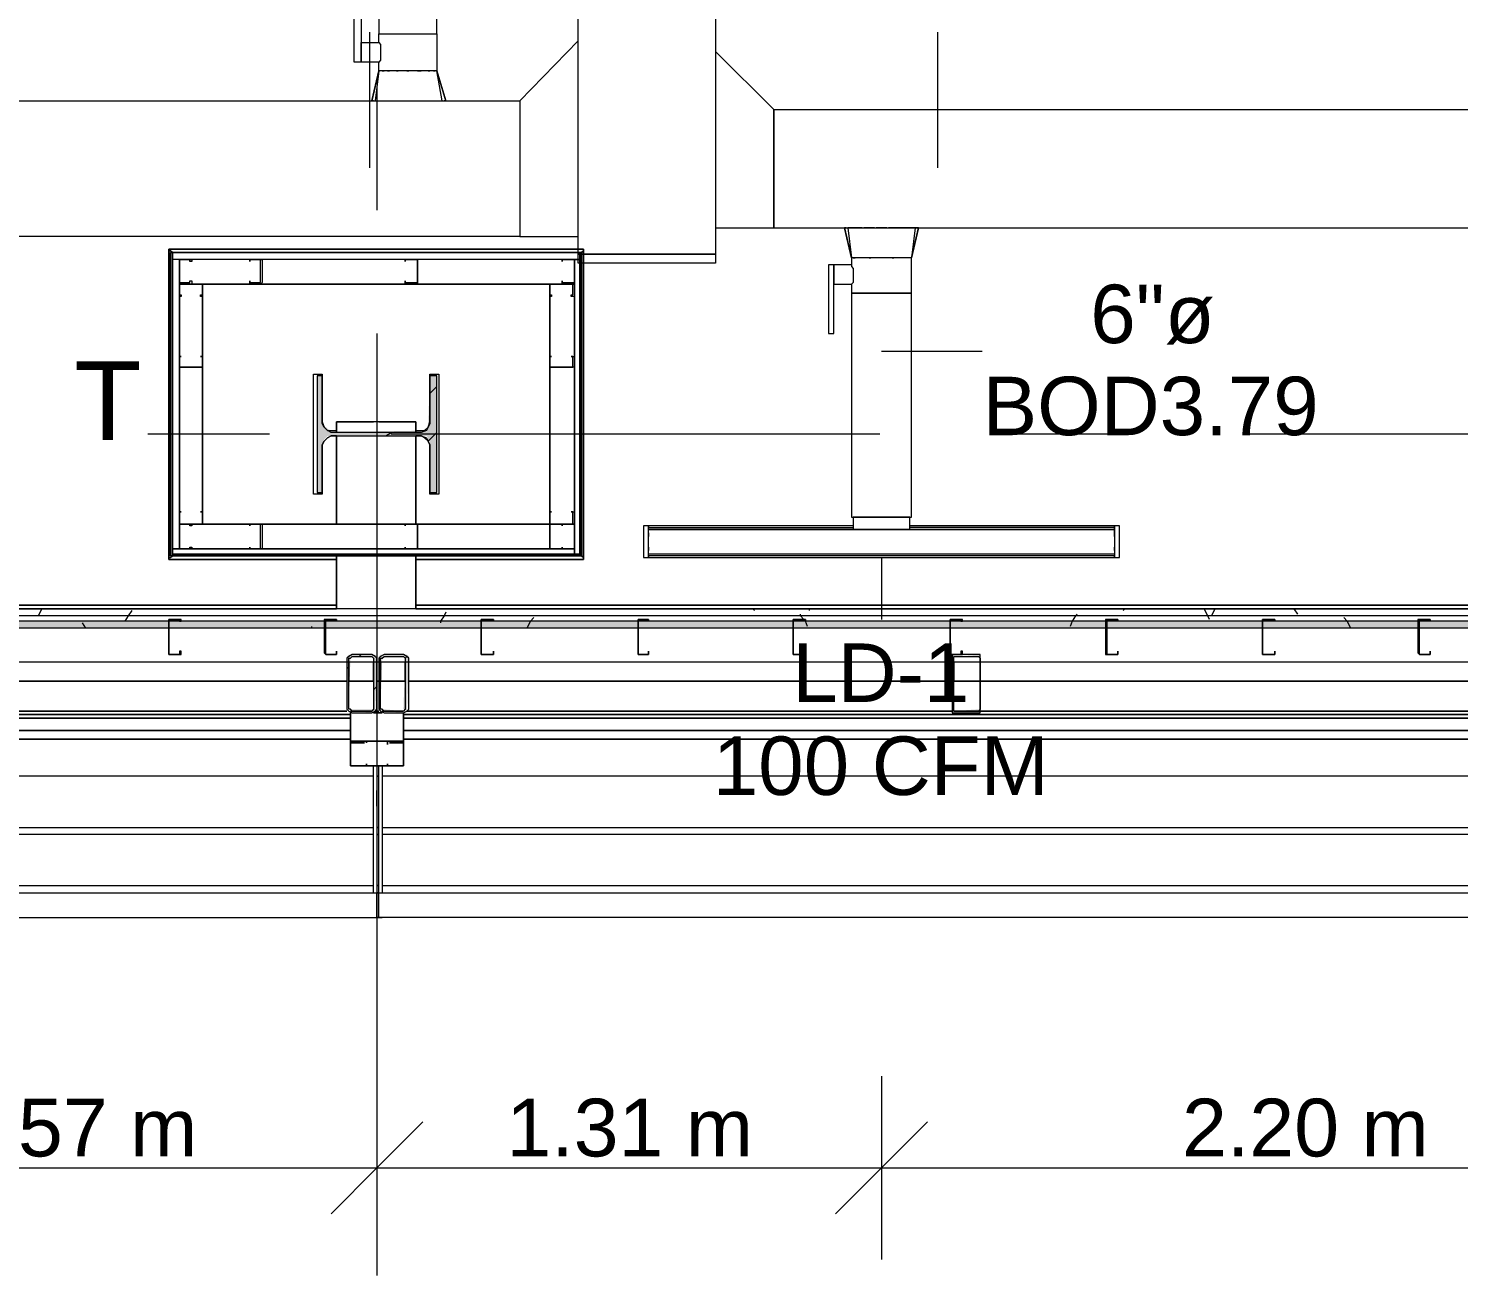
# Model space of a CAD drawing. Header units: metres. Extents: x -2 to 237, y -8 to 52.
# Drawn here: x 45.525 to 49.239, y 7.175 to 10.414 of the extents above; entities that cross this region are included whole.
import ezdxf

# ---------------------------------------------------------------- set-up
doc = ezdxf.new("R2010")
doc.units = ezdxf.units.M
doc.layers.add('HVAC - Ductos', color=5, linetype='Continuous', lineweight=0)
doc.layers.add('PDF2_Text', color=7, linetype='Continuous', lineweight=0)
doc.layers.add('PDF2_Geometry', color=7, linetype='Continuous', lineweight=0, true_color=0xaaaaaa)
doc.layers.add('PDF2_Solid Fills', color=7, linetype='Continuous', lineweight=0, true_color=0xffffff)
doc.styles.add('PDF Helvetica', font='')
doc.styles.get('PDF Helvetica').set_extended_font_data('Helvetica')

msp = doc.modelspace()

# ---------------------------------------------------------------- hatches: boundary and pattern name
at = {"layer": 'PDF2_Solid Fills', "lineweight": 0, "transparency": 33554559}
for points in [[(46.2878, 9.3878), (46.2878, 9.5116), (46.2741, 9.5116), (46.2741, 9.2092), (46.2878, 9.2092), (46.2878, 9.3374), (46.2923, 9.3466), (46.3015, 9.3558), (46.5581, 9.3558), (46.5627, 9.3512), (46.5627, 9.342), (46.5672, 9.342), (46.5672, 9.2092), (46.5856, 9.2092), (46.5856, 9.5116), (46.5672, 9.5116), (46.5627, 9.3832), (46.5581, 9.3741), (46.5444, 9.3695), (46.3107, 9.365), (46.3107, 9.3695), (46.3015, 9.3741), (46.2969, 9.3787), (46.2923, 9.3787), (46.2923, 9.3878)], [(46.3519, 8.6456), (46.3565, 8.6502), (46.3611, 8.7831), (46.4207, 8.7831), (46.4207, 8.6456), (46.3565, 8.6456), (46.3657, 8.641), (46.4207, 8.6365), (46.4207, 8.641), (46.4252, 8.6456), (46.4298, 8.7825), (46.4298, 8.7831), (46.4252, 8.7876), (46.3565, 8.7876), (46.3519, 8.7831)]]:
    msp.add_hatch(color=256, dxfattribs=at).paths.add_polyline_path(points)
h = msp.add_hatch(color=256, dxfattribs=at)
h.paths.add_polyline_path([(4.4889, 8.8563), (4.4889, 8.8747), (4.2965, 8.8747), (4.2965, 8.8563)])
h.paths.add_polyline_path([(51.1672, 8.8747), (51.1672, 8.8563), (54.0034, 8.8563), (54.0034, 8.8747)])
h.paths.add_polyline_path([(54.0079, 8.8747), (54.0079, 8.8563), (56.033, 8.8563), (56.033, 8.8747)])
h.paths.add_polyline_path([(56.0376, 8.8747), (56.0376, 8.8563), (56.4317, 8.8563), (56.4317, 8.8747)])
h.paths.add_polyline_path([(49.1376, 8.8747), (49.1376, 8.8563), (51.1627, 8.8563), (51.1627, 8.8747)])
h.paths.add_polyline_path([(48.3266, 8.8747), (48.3266, 8.8563), (49.133, 8.8563), (49.133, 8.8747)])
h.paths.add_polyline_path([(46.2969, 8.8747), (46.2969, 8.8563), (48.322, 8.8563), (48.322, 8.8747)])
h.paths.add_polyline_path([(44.2672, 8.8747), (44.2672, 8.8563), (46.2923, 8.8563), (46.2923, 8.8747)])
h.paths.add_polyline_path([(43.4563, 8.8747), (43.4563, 8.8563), (44.2627, 8.8563), (44.2627, 8.8747)])
h.paths.add_polyline_path([(41.4266, 8.8747), (41.4266, 8.8563), (43.4517, 8.8563), (43.4517, 8.8747)])
h.paths.add_polyline_path([(39.3969, 8.8747), (39.3969, 8.8563), (41.422, 8.8563), (41.422, 8.8747)])
h.paths.add_polyline_path([(38.5859, 8.8747), (38.5859, 8.8563), (39.3923, 8.8563), (39.3923, 8.8747)])
h.paths.add_polyline_path([(36.5562, 8.8747), (36.5562, 8.8563), (38.5813, 8.8563), (38.5813, 8.8747)])
h.paths.add_polyline_path([(33.7156, 8.8747), (33.7156, 8.8563), (36.5516, 8.8563), (36.5516, 8.8747)])
h.paths.add_polyline_path([(31.6859, 8.8747), (31.6859, 8.8563), (33.711, 8.8563), (33.711, 8.8747)])
h.paths.add_polyline_path([(28.8453, 8.8747), (28.8453, 8.8563), (31.6813, 8.8563), (31.6813, 8.8747)])
h.paths.add_polyline_path([(26.8155, 8.8747), (26.8155, 8.8563), (28.8407, 8.8563), (28.8407, 8.8747)])
h.paths.add_polyline_path([(26.0046, 8.8747), (26.0046, 8.8563), (26.8109, 8.8563), (26.8109, 8.8747)])
h.paths.add_polyline_path([(23.9749, 8.8747), (23.9749, 8.8563), (26, 8.8563), (26, 8.8747)])
h.paths.add_polyline_path([(21.9452, 8.8747), (21.9452, 8.8563), (23.9703, 8.8563), (23.9703, 8.8747)])
h.paths.add_polyline_path([(21.1343, 8.8747), (21.1343, 8.8563), (21.9406, 8.8563), (21.9406, 8.8747)])
h.paths.add_polyline_path([(19.1046, 8.8747), (19.1046, 8.8563), (21.1297, 8.8563), (21.1297, 8.8747)])
h.paths.add_polyline_path([(17.0748, 8.8747), (17.0748, 8.8563), (19.1, 8.8563), (19.1, 8.8747)])
h.paths.add_polyline_path([(16.2639, 8.8747), (16.2639, 8.8563), (17.0702, 8.8563), (17.0702, 8.8747)])
h.paths.add_polyline_path([(14.2342, 8.8747), (14.2342, 8.8563), (16.2593, 8.8563), (16.2593, 8.8747)])
h.paths.add_polyline_path([(11.3936, 8.8747), (11.3936, 8.8563), (14.2296, 8.8563), (14.2296, 8.8747)])
h.paths.add_polyline_path([(9.3639, 8.8747), (9.3639, 8.8563), (11.389, 8.8563), (11.389, 8.8747)])
h.paths.add_polyline_path([(6.5232, 8.8747), (6.5232, 8.8563), (9.3593, 8.8563), (9.3593, 8.8747)])
h.paths.add_polyline_path([(4.4935, 8.8747), (4.4935, 8.8563), (6.5186, 8.8563), (6.5186, 8.8747)])
h = msp.add_hatch(color=256, dxfattribs=at)
h.paths.add_polyline_path([(46.439, 8.6456), (46.4436, 8.641), (46.4985, 8.6365), (46.4985, 8.641), (46.4481, 8.6456)])
h.paths.add_polyline_path([(46.5123, 8.7831), (46.5077, 8.7876), (46.439, 8.7876), (46.4344, 8.7831), (46.4344, 8.6456), (46.439, 8.6502), (46.4436, 8.7831), (46.5031, 8.7831), (46.4985, 8.6456), (46.5077, 8.641), (46.5077, 8.6456)])
h = msp.add_hatch(color=256, dxfattribs=at)
h.paths.add_polyline_path([(47.9967, 8.6456), (47.9921, 8.6456), (47.928, 8.641), (47.928, 8.7785), (47.9235, 8.7785), (47.9235, 8.6365), (47.9968, 8.6365)])
h.paths.add_polyline_path([(47.928, 8.7831), (47.928, 8.7876), (47.9235, 8.7876)])
h.paths.add_polyline_path([(47.9326, 8.7876), (47.9967, 8.7831), (47.9968, 8.7876)])

# ---------------------------------------------------------------- linework, layer by layer
at = {"layer": 'HVAC - Ductos', "lineweight": 0}
for points in [[(46.4436, 10.3042), (46.439, 10.3042), (46.4344, 10.3042), (46.4344, 10.3271), (46.3885, 10.3271), (46.3885, 10.3317), (46.3885, 10.3363), (46.3885, 10.3408), (46.3885, 10.3454), (46.3885, 10.3545), (46.3885, 10.3591), (46.3885, 10.3637), (46.3885, 10.3729), (46.3885, 10.3775), (46.4344, 10.3775), (46.4344, 10.4003), (46.439, 10.4003), (46.4436, 10.4003), (46.4573, 10.4003), (46.4756, 10.4003), (46.4939, 10.4003), (46.5123, 10.4003), (46.5306, 10.4003), (46.549, 10.4003), (46.5672, 10.4003), (46.5764, 10.4003), (46.5856, 10.4003), (46.5856, 11.6099)], [(46.4344, 11.6099), (46.4344, 10.4003), (46.439, 10.4003), (46.4436, 10.4003), (46.4573, 10.4003), (46.4756, 10.4003), (46.4939, 10.4003), (46.5123, 10.4003), (46.5306, 10.4003), (46.549, 10.4003), (46.5672, 10.4003), (46.5764, 10.4003), (46.5856, 10.4003), (46.5856, 10.3042), (46.581, 10.3042), (46.5764, 10.3042), (46.5672, 10.3042), (46.549, 10.3042), (46.5306, 10.3042), (46.5123, 10.3042), (46.4939, 10.3042), (46.4756, 10.3042), (46.4573, 10.3042), (46.4436, 10.3042), (46.4481, 10.3042)], [(46.4115, 10.0522), (46.4115, 10.4049)], [(47.8868, 10.0522), (47.8868, 10.4049)], [(46.4344, 10.3775), (46.439, 10.3729), (46.439, 10.3637), (46.439, 10.3591), (46.439, 10.35), (46.439, 10.3408), (46.439, 10.3317), (46.4344, 10.3271)], [(47.3094, 10.3545), (47.3094, 9.8964)], [(47.3094, 10.3545), (47.4607, 10.2034), (47.4607, 9.8964)], [(46.4207, 10.2263), (46.4161, 10.2263), (46.4344, 10.3042), (46.4161, 10.2263), (46.4207, 10.2263), (46.4252, 10.2263), (46.4344, 10.2263)], [(46.4344, 10.3042), (46.4252, 10.2263)], [(46.4573, 10.3042), (46.4619, 10.3042)], [(46.5077, 10.3042), (46.5123, 10.3042)], [(46.5627, 10.3042), (46.5672, 10.3042)], [(46.5764, 10.3042), (46.581, 10.3042)], [(46.6085, 10.2263), (46.5856, 10.3042), (46.6085, 10.2263)], [(46.5856, 10.3042), (46.5856, 10.3042)], [(46.5994, 10.2263), (46.5856, 10.3042)], [(46.439, 10.2263), (46.4573, 10.2263), (46.4619, 10.2263), (46.4665, 10.2263), (46.4756, 10.2263), (46.4893, 10.2263), (46.4939, 10.2263)], [(46.4985, 10.2263), (46.5214, 10.2263), (46.526, 10.2263), (46.5306, 10.2263), (46.5444, 10.2263), (46.5535, 10.2263), (46.5581, 10.2263), (46.5672, 10.2263), (46.581, 10.2263)], [(46.5856, 10.2263), (46.5948, 10.2263), (46.5994, 10.2263), (46.6039, 10.2263), (46.6085, 10.2263), (46.6039, 10.2263), (46.6085, 10.2263), (46.6039, 10.2263)], [(47.4607, 9.8964), (47.4607, 10.2034), (50.2509, 10.2034)], [(47.3094, 9.8964), (47.4607, 9.8964)], [(47.4607, 9.8964), (50.2509, 9.8964)], [(47.8272, 9.8964), (47.8181, 9.8185), (47.8135, 9.8185), (47.8089, 9.8185), (47.8043, 9.8185), (47.7952, 9.8185), (47.7768, 9.8185), (47.7585, 9.8185), (47.7402, 9.8185), (47.7218, 9.8185), (47.7035, 9.8185), (47.6852, 9.8185), (47.676, 9.8185), (47.6669, 9.8185), (47.6623, 9.8185), (47.6623, 9.8002), (47.6165, 9.8002), (47.6027, 9.8002), (47.6027, 9.6215), (47.6165, 9.6215), (47.6165, 9.8002), (47.6165, 9.7956), (47.6165, 9.791), (47.6165, 9.7865), (47.6165, 9.7819), (47.6165, 9.7727), (47.6165, 9.7681), (47.6165, 9.7589), (47.6165, 9.7543), (47.6165, 9.7498), (47.6623, 9.7498), (47.6623, 9.7269), (47.6669, 9.7269), (47.676, 9.7269), (47.6852, 9.7269), (47.7035, 9.7269), (47.7218, 9.7269), (47.7402, 9.7269), (47.7585, 9.7269), (47.7768, 9.7269), (47.7952, 9.7269), (47.8043, 9.7269), (47.8135, 9.7269), (47.8181, 9.7269), (47.8181, 9.8185)], [(47.6898, 9.8964), (47.6852, 9.8964), (47.6669, 9.8964), (47.6577, 9.8964), (47.6531, 9.8964), (47.6623, 9.8185), (47.644, 9.8964), (47.6486, 9.8964), (47.644, 9.8964), (47.6623, 9.8185)], [(47.7218, 9.8964), (47.7172, 9.8964), (47.7081, 9.8964), (47.699, 9.8964), (47.6944, 9.8964)], [(47.7539, 9.8964), (47.7494, 9.8964), (47.7264, 9.8964)], [(47.8318, 9.8964), (47.8364, 9.8964), (47.8318, 9.8964), (47.8226, 9.8964), (47.8135, 9.8964), (47.7952, 9.8964), (47.786, 9.8964), (47.7814, 9.8964), (47.7722, 9.8964), (47.7631, 9.8964), (47.7585, 9.8964)], [(47.8364, 9.8964), (47.8181, 9.8185), (47.8364, 9.8964)], [(47.6623, 9.8002), (47.6623, 9.7956), (47.6669, 9.791), (47.6669, 9.7865), (47.6669, 9.7773), (47.6669, 9.7681), (47.6669, 9.7589), (47.6669, 9.7543), (47.6623, 9.7498)], [(47.7402, 9.5756), (48.0013, 9.5756)], [(47.8135, 9.145), (47.8181, 9.145)], [(47.1354, 9.0992), (47.1354, 9.1221), (47.1354, 9.1175), (47.6669, 9.1175)], [(47.6669, 9.1221), (47.1354, 9.1221)], [(48.345, 9.0992), (48.345, 9.1221), (48.345, 9.1175), (47.8135, 9.1175)], [(48.345, 9.1221), (47.8135, 9.1221)], [(48.345, 9.0625), (48.345, 9.0396), (48.345, 9.0442), (47.1354, 9.0442), (47.1354, 9.0396), (47.1354, 9.0625)], [(47.1354, 9.0396), (48.345, 9.0396)], [(47.7402, 9.0396), (47.7402, 8.8792)]]:
    msp.add_lwpolyline(points, dxfattribs=at)
for points in [[(46.9521, 9.8277), (46.9521, 10.8448), (47.3094, 10.8448), (47.3094, 9.8277)], [(46.3703, 10.5057), (46.3885, 10.5057), (46.3885, 10.3271), (46.3703, 10.3271)], [(46.9521, 9.8735), (46.9521, 10.3821), (46.8009, 10.2263), (46.8009, 9.8735), (44.6887, 9.8735), (44.6887, 10.2263), (46.8009, 10.2263), (46.8009, 9.8735)], [(46.4847, 10.3042), (46.4802, 10.3042)], [(46.5444, 10.3042), (46.5398, 10.3042), (46.5352, 10.3042), (46.5398, 10.3042)], [(47.3094, 9.8047), (46.9521, 9.8047), (46.9521, 9.8277), (47.3094, 9.8277)], [(47.6669, 9.8185), (47.6714, 9.8185)], [(47.7081, 9.8185), (47.7127, 9.8185)], [(47.7676, 9.8185), (47.7722, 9.8185)], [(47.8181, 9.7269), (47.8135, 9.7269), (47.8043, 9.7269), (47.7952, 9.7269), (47.7768, 9.7269), (47.7585, 9.7269), (47.7402, 9.7269), (47.7218, 9.7269), (47.7035, 9.7269), (47.6852, 9.7269), (47.676, 9.7269), (47.6669, 9.7269), (47.6623, 9.7269), (47.6623, 9.145), (47.6669, 9.145), (47.676, 9.145), (47.6852, 9.145), (47.7035, 9.145), (47.7218, 9.145), (47.7402, 9.145), (47.7585, 9.145), (47.7768, 9.145), (47.7952, 9.145), (47.8043, 9.145), (47.8135, 9.145), (47.8181, 9.145)], [(47.6669, 9.1129), (47.676, 9.1129), (47.6852, 9.1129), (47.7035, 9.1129), (47.7218, 9.1129), (47.7402, 9.1129), (47.7585, 9.1129), (47.7768, 9.1129), (47.7906, 9.1129), (47.8043, 9.1129), (47.8135, 9.1129), (47.8135, 9.145), (47.8043, 9.145), (47.7906, 9.145), (47.7768, 9.145), (47.7585, 9.145), (47.7402, 9.145), (47.7218, 9.145), (47.7035, 9.145), (47.6852, 9.145), (47.676, 9.145), (47.6669, 9.145)], [(47.1216, 9.0396), (47.1354, 9.0396), (47.1354, 9.1221), (47.1216, 9.1221)], [(47.1354, 9.1129), (48.345, 9.1129), (47.1354, 9.1129), (48.345, 9.1129), (48.345, 9.0488), (47.1354, 9.0488)], [(47.1354, 9.1038), (47.1354, 9.0992), (47.1354, 9.0946), (47.1354, 9.0992)], [(48.3587, 9.0396), (48.3587, 9.1221), (48.345, 9.1221), (48.345, 9.0396)], [(48.345, 9.0946), (48.345, 9.0992), (48.345, 9.1038), (48.345, 9.0992)], [(47.1354, 9.0671), (47.1354, 9.0625), (47.1354, 9.058), (47.1354, 9.0625)], [(48.345, 9.058), (48.345, 9.0625), (48.345, 9.0671), (48.345, 9.0625)]]:
    msp.add_lwpolyline(points, close=True, dxfattribs=at)
at = {"layer": 'HVAC - Ductos', "color": 252, "lineweight": 0, "true_color": 0x939598}
for points in [[(46.4298, 7.6926), (46.4298, 7.4543), (46.4298, 7.2161)], [(47.7402, 7.6926), (47.7402, 7.4543), (47.7402, 7.2161)], [(46.549, 7.5735), (46.4298, 7.4543), (46.3107, 7.3352)], [(47.8593, 7.5735), (47.7402, 7.4543), (47.621, 7.3352)], [(23.6404, 7.4543), (26.6002, 7.4543), (28.8132, 7.4543), (31.3651, 7.4543), (33.4132, 7.4543), (35.4612, 7.4543), (37.216, 7.4543), (38.8013, 7.4543), (40.6202, 7.4543), (42.8102, 7.4543), (44.8537, 7.4543), (46.4298, 7.4543), (47.7402, 7.4543), (49.9394, 7.4543), (52.134, 7.4543), (54.3287, 7.4543), (55.8635, 7.4543)]]:
    msp.add_lwpolyline(points, dxfattribs=at)
at = {"layer": 'PDF2_Geometry', "lineweight": 0}
for points in [[(46.4298, 10.2583), (46.4298, 9.9422)], [(46.9429, 9.8139), (46.9429, 9.0488), (46.9567, 9.0488), (46.9567, 9.0442), (46.5306, 9.0442), (46.9613, 9.0442), (46.5306, 9.0442), (46.9567, 9.0442), (46.8788, 9.0442), (45.8983, 9.0442), (45.8983, 9.8323), (45.8938, 9.8369), (45.8892, 9.8369), (45.8892, 9.8414), (45.8892, 9.8369), (45.8938, 9.8369), (45.8983, 9.8323), (45.8983, 9.0442), (45.8938, 9.0396), (45.8892, 9.0396), (45.8892, 9.035), (46.3245, 9.035), (45.8892, 9.035), (46.3245, 9.035), (45.8892, 9.035), (45.8892, 9.8414), (45.8892, 9.035), (45.8892, 9.0396), (45.8938, 9.0396), (45.8983, 9.0442), (45.8938, 9.0442), (45.8938, 9.8323), (46.9613, 9.8323), (45.8938, 9.8323), (45.8938, 9.0442), (45.8983, 9.0442), (45.8938, 9.0396), (45.8892, 9.0396), (45.8892, 9.035), (45.8892, 9.8414), (46.9659, 9.8414), (46.9659, 9.8369), (46.9613, 9.8323), (46.9567, 9.8323), (45.8983, 9.8323)], [(46.9429, 9.8139), (46.9567, 9.8139), (46.9567, 9.0488), (45.8983, 9.0488), (45.8983, 9.0442), (46.9567, 9.0442), (46.9567, 9.8323), (46.9567, 9.0442), (46.9613, 9.0442), (46.9659, 9.0396), (46.9659, 9.035), (46.9659, 9.8414), (46.9659, 9.035), (46.5306, 9.035), (46.9659, 9.035), (46.5306, 9.035), (46.9659, 9.035), (46.9659, 9.8414), (45.8892, 9.8414), (46.9659, 9.8414), (46.9659, 9.035), (46.9659, 9.0396), (46.9613, 9.0442), (46.9567, 9.0442), (46.9567, 9.8323), (45.8983, 9.8323)], [(45.8938, 9.8323), (45.8983, 9.8323), (45.8983, 9.0442)], [(45.8938, 9.8323), (45.8983, 9.8323), (45.8983, 9.0442)], [(45.8983, 9.8323), (45.8983, 9.0488), (45.8983, 9.8323)], [(45.8983, 9.8323), (45.8983, 9.8323)], [(45.8983, 9.8323), (46.9567, 9.8323), (45.8983, 9.8323)], [(45.9167, 9.8139), (45.9167, 9.8139)], [(45.9167, 9.8139), (45.9167, 9.8139)], [(46.0999, 9.8093), (46.0999, 9.8093)], [(46.1274, 9.8139), (46.1274, 9.8139)], [(46.5031, 9.8093), (46.5031, 9.8093)], [(46.5352, 9.8139), (46.5352, 9.8139)], [(46.5352, 9.8139), (46.5352, 9.8139)], [(46.9109, 9.8093), (46.9109, 9.8093)], [(46.9567, 9.7498), (46.9567, 9.8323)], [(46.9567, 9.8323), (46.9567, 9.0442)], [(46.9567, 9.8323), (46.9567, 9.8323)], [(46.9567, 9.0442), (46.9567, 9.8323), (46.9567, 9.0442)], [(46.9567, 9.8323), (46.9567, 9.8323)], [(46.9613, 9.0442), (46.9613, 9.8323)], [(46.9613, 9.0442), (46.9613, 9.8323)], [(45.9167, 9.7543), (45.9167, 9.7543)], [(45.9167, 9.7498), (45.9167, 9.7498)], [(45.9167, 9.7498), (45.9167, 9.7498)], [(45.9762, 9.7498), (45.9762, 9.7498)], [(45.9762, 9.7498), (45.9762, 9.7498)], [(46.0999, 9.7589), (46.0999, 9.7589)], [(46.1274, 9.7543), (46.1274, 9.7543)], [(46.5031, 9.7589), (46.5031, 9.7589)], [(46.5352, 9.7543), (46.5352, 9.7543)], [(46.8788, 9.7498), (46.8788, 9.7498)], [(46.8788, 9.7498), (46.8788, 9.7498)], [(46.9109, 9.7589), (46.9109, 9.7589)], [(46.9383, 9.7498), (46.9383, 9.7498)], [(46.9567, 9.7498), (46.9567, 9.0442)], [(46.4298, 9.6215), (46.4298, 7.9675)], [(45.9212, 9.5619), (45.9212, 9.5619)], [(45.9716, 9.5619), (45.9716, 9.5619)], [(46.8834, 9.5619), (46.8834, 9.5619)], [(46.9338, 9.5619), (46.9338, 9.5619)], [(45.9167, 9.5344), (45.9167, 9.5344)], [(45.9167, 9.5344), (45.9167, 9.5344)], [(45.9762, 9.5344), (45.9762, 9.5344)], [(45.9762, 9.5344), (45.9762, 9.5344)], [(46.3245, 9.3558), (46.3245, 9.1267), (46.3245, 9.3558), (46.3107, 9.3558), (46.3015, 9.3512), (46.2923, 9.342), (46.2878, 9.3329), (46.2878, 9.2045), (46.2649, 9.2045), (46.2649, 9.5161), (46.2878, 9.5161), (46.2878, 9.3924), (46.2923, 9.3787), (46.3015, 9.3695), (46.3107, 9.3695), (46.3245, 9.3695)], [(46.5306, 9.3695), (46.5444, 9.3695), (46.5535, 9.3695), (46.5627, 9.3787), (46.5672, 9.3924), (46.5672, 9.5161), (46.5902, 9.5161), (46.5902, 9.2045), (46.5672, 9.2045), (46.5672, 9.3329), (46.5627, 9.342), (46.5535, 9.3512), (46.5444, 9.3558), (46.5306, 9.3558), (46.5306, 9.1267), (46.5306, 9.3558)], [(46.8788, 9.5344), (46.8788, 9.5344)], [(46.8788, 9.5344), (46.8788, 9.5344)], [(46.9383, 9.5344), (46.9383, 9.5344)], [(46.5672, 9.4657), (46.5856, 9.484)], [(46.1503, 9.3604), (45.8342, 9.3604)], [(46.4481, 9.3924), (46.4436, 9.3924), (46.439, 9.3924), (46.4344, 9.3924), (46.439, 9.3924), (46.4436, 9.3924), (46.4481, 9.3924), (46.5306, 9.3924), (46.3245, 9.3924), (46.4069, 9.3924), (46.4115, 9.3924), (46.4161, 9.3924), (46.4207, 9.3924), (46.4161, 9.3924), (46.4115, 9.3924), (46.4069, 9.3924)], [(46.4527, 9.3558), (46.4665, 9.365)], [(47.7356, 9.3604), (46.4665, 9.3604)], [(46.5306, 9.365), (46.5306, 9.3924), (46.5306, 9.365)], [(46.5627, 9.342), (46.5856, 9.365)], [(48.3724, 9.3604), (48.0517, 9.3604)], [(49.9577, 9.3604), (48.6885, 9.3604)], [(45.9212, 9.1587), (45.9212, 9.1587)], [(45.9716, 9.1587), (45.9716, 9.1587)], [(46.8834, 9.1587), (46.8834, 9.1587)], [(46.9338, 9.1587), (46.9338, 9.1587)], [(45.9167, 9.1267), (45.9167, 9.1267)], [(45.9167, 9.1267), (45.9167, 9.1267)], [(45.9167, 9.1267), (45.9167, 9.1267)], [(45.9167, 9.1267), (45.9167, 9.1267)], [(45.9762, 9.1267), (45.9762, 9.1267)], [(45.9762, 9.1267), (45.9762, 9.1267)], [(46.0999, 9.1221), (46.0999, 9.1221)], [(46.1274, 9.1267), (46.1274, 9.1267)], [(46.5031, 9.1221), (46.5031, 9.1221)], [(46.5352, 9.1267), (46.5352, 9.1267)], [(46.5352, 9.1267), (46.5352, 9.1267)], [(46.8788, 9.1267), (46.8788, 9.1267)], [(46.8788, 9.1267), (46.8788, 9.1267)], [(46.9109, 9.1221), (46.9109, 9.1221)], [(46.9383, 9.1267), (46.9383, 9.1267)], [(46.0999, 9.0671), (46.0999, 9.0671)], [(46.5031, 9.0671), (46.5031, 9.0671)], [(46.9109, 9.0671), (46.9109, 9.0671)], [(45.8938, 9.0442), (46.3245, 9.0442)], [(45.8938, 9.0442), (45.8983, 9.0442), (46.3245, 9.0442)], [(45.8938, 9.0442), (46.3245, 9.0442)], [(45.8938, 9.0442), (45.8983, 9.0442), (46.3245, 9.0442)], [(45.8983, 9.0488), (45.8983, 9.0488)], [(46.3245, 9.0442), (45.8983, 9.0442)], [(45.8983, 9.0442), (46.3245, 9.0442)], [(46.3245, 9.0442), (45.8983, 9.0442)], [(45.8983, 9.0442), (46.3245, 9.0442)], [(56.4317, 8.9068), (4.2965, 8.9068)], [(56.4317, 8.8884), (4.2965, 8.8884)], [(37.3351, 8.9068), (46.3245, 8.9068)], [(46.3245, 8.9068), (37.3351, 8.9068)], [(37.3351, 8.9068), (46.3245, 8.9068)], [(46.3245, 8.9068), (37.3351, 8.9068)], [(37.3351, 8.9068), (46.3245, 8.9068)], [(46.5306, 8.9068), (55.5245, 8.9068)], [(55.5245, 8.9068), (46.5306, 8.9068)], [(46.5306, 8.9068), (55.5245, 8.9068)], [(55.5245, 8.9068), (46.5306, 8.9068)], [(46.5306, 8.9068), (55.5245, 8.9068)], [(46.2923, 8.8563), (45.8892, 8.8563), (45.4814, 8.8563), (45.0782, 8.8563), (44.6705, 8.8563), (44.2672, 8.8563), (43.8594, 8.8563), (43.4563, 8.8563)], [(46.2923, 8.8747), (45.8892, 8.8747), (45.4814, 8.8747), (45.0782, 8.8747), (44.6705, 8.8747), (44.2672, 8.8747)], [(48.322, 8.8747), (47.9189, 8.8747), (47.5111, 8.8747), (47.1079, 8.8747), (46.7001, 8.8747), (46.2969, 8.8747)], [(48.322, 8.8563), (47.9189, 8.8563), (47.5111, 8.8563), (47.1079, 8.8563), (46.7001, 8.8563), (46.2969, 8.8563)], [(49.133, 8.8747), (48.7298, 8.8747), (48.3266, 8.8747)], [(49.133, 8.8563), (48.7298, 8.8563), (48.3266, 8.8563)], [(51.1627, 8.8747), (50.7595, 8.8747), (50.3517, 8.8747), (49.9486, 8.8747), (49.5408, 8.8747), (49.1376, 8.8747)], [(51.1627, 8.8563), (50.7595, 8.8563), (50.3517, 8.8563), (49.9486, 8.8563), (49.5408, 8.8563), (49.1376, 8.8563)], [(4.2965, 8.7693), (56.4317, 8.7693)], [(46.3519, 8.7693), (46.3519, 8.7189)], [(46.3565, 8.7693), (46.3565, 8.7189)], [(46.384, 8.7831), (46.3885, 8.7876)], [(46.4207, 8.7189), (46.4207, 8.7693)], [(46.4298, 8.7189), (46.4298, 8.7693)], [(46.4344, 8.7693), (46.4344, 8.7189)], [(46.439, 8.7693), (46.439, 8.7189)], [(46.5031, 8.7785), (46.5077, 8.7831)], [(46.5031, 8.7189), (46.5031, 8.7693)], [(46.5123, 8.7189), (46.5123, 8.7693)], [(47.9326, 8.7876), (47.9235, 8.7876), (47.9235, 8.7785), (47.9235, 8.6456), (47.9235, 8.6365), (47.9326, 8.6365), (47.9921, 8.6365), (47.9967, 8.6365), (47.9967, 8.6456), (47.9967, 8.7785), (47.9967, 8.7876), (47.9921, 8.7876), (47.9509, 8.7876)], [(47.9235, 8.7189), (47.9235, 8.7693)], [(47.928, 8.7693), (47.928, 8.7189)], [(47.9967, 8.7693), (47.9967, 8.7189), (47.9967, 8.7693)], [(47.9967, 8.7601), (47.9967, 8.7647)], [(46.3519, 8.7509), (46.3565, 8.7555)], [(46.4207, 8.696), (46.4298, 8.7051)], [(46.4344, 8.7097), (46.439, 8.7143)], [(47.9235, 8.6914), (47.928, 8.696)], [(43.3646, 8.1049), (46.4344, 8.1049), (46.4344, 8.1141), (46.4344, 8.1233), (46.4344, 8.137), (46.4344, 8.1507), (46.4344, 8.1691), (46.4344, 8.499), (46.4298, 8.499), (46.4436, 8.499), (46.4573, 8.499), (46.4481, 8.499), (46.4573, 8.499), (46.4023, 8.499), (46.4023, 8.5036), (46.4023, 8.499), (46.4207, 8.499), (46.4161, 8.499), (46.4252, 8.499), (46.4161, 8.499), (46.4207, 8.499), (46.4023, 8.499), (46.4023, 8.5036), (46.4023, 8.499), (46.3977, 8.499), (46.4023, 8.499), (46.4573, 8.499), (46.4619, 8.499), (46.4573, 8.499), (46.4985, 8.499), (46.4985, 8.5036), (46.4985, 8.554), (46.4985, 8.5585), (46.4985, 8.5631), (46.4985, 8.6319), (46.4985, 8.6365), (46.4985, 8.6319), (46.4985, 8.5631), (46.4985, 8.5585), (46.4985, 8.554), (46.4985, 8.5036), (46.4985, 8.499), (46.4573, 8.499), (46.4619, 8.499), (46.4573, 8.499), (46.4023, 8.499), (46.3977, 8.499), (46.4023, 8.499), (46.3611, 8.499), (46.3611, 8.5036), (46.3611, 8.554), (46.3611, 8.5585), (46.3611, 8.5631), (46.3611, 8.6319), (46.3611, 8.6365), (46.3657, 8.641)], [(46.3611, 8.6365), (46.3611, 8.6319), (46.3611, 8.5631), (46.3611, 8.5585), (46.3611, 8.554), (46.3611, 8.5036), (46.3611, 8.499), (46.4023, 8.499), (46.4573, 8.499), (46.4481, 8.499), (46.4573, 8.499), (46.4436, 8.499), (46.4298, 8.499), (46.4344, 8.499)], [(46.4207, 8.6365), (46.4436, 8.6365), (46.4207, 8.6365)], [(46.4207, 8.6365), (46.4436, 8.6365), (46.4207, 8.6365)], [(46.3611, 8.5631), (46.3611, 8.5631)], [(46.3611, 8.5631), (46.3611, 8.5631)], [(46.3611, 8.5585), (46.3611, 8.5585)], [(46.3611, 8.5585), (46.3611, 8.5585)], [(46.4023, 8.5585), (46.4023, 8.5631)], [(46.4023, 8.5585), (46.4023, 8.5631)], [(46.4023, 8.5631), (46.4023, 8.5585)], [(46.4023, 8.5631), (46.4023, 8.5585)], [(46.4573, 8.554), (46.4573, 8.5585), (46.4573, 8.5631)], [(46.4573, 8.554), (46.4573, 8.5585), (46.4573, 8.5631)], [(46.4573, 8.554), (46.4573, 8.5585), (46.4573, 8.5631)], [(46.4573, 8.554), (46.4573, 8.5585), (46.4573, 8.5631)], [(46.4985, 8.5631), (46.4985, 8.5631)], [(46.4985, 8.5631), (46.4985, 8.5631)], [(46.4985, 8.5585), (46.4985, 8.5585)], [(46.4985, 8.5585), (46.4985, 8.5585)], [(47.9235, 8.5677), (47.9967, 8.5677)], [(43.3784, 8.499), (43.3784, 8.1691), (46.4207, 8.1691), (46.4207, 8.499)], [(46.4207, 8.4715), (43.3784, 8.4715)], [(46.4115, 8.499), (46.4023, 8.499), (46.4115, 8.499)], [(46.4115, 8.499), (46.4023, 8.499), (46.4115, 8.499)], [(46.4298, 8.499), (46.4298, 8.1691)], [(46.4436, 8.499), (46.4436, 8.1691), (49.4858, 8.1691), (49.4858, 8.499)], [(49.4858, 8.4715), (46.4436, 8.4715)], [(46.4298, 8.3936), (46.4298, 8.4348)], [(43.3784, 8.3386), (46.4207, 8.3386)], [(46.4207, 8.3203), (43.3784, 8.3203)], [(46.4436, 8.3386), (49.4858, 8.3386)], [(49.4858, 8.3203), (46.4436, 8.3203)], [(43.3784, 8.1874), (46.4207, 8.1874)], [(46.4436, 8.1874), (49.4858, 8.1874)], [(25.0379, 8.1691), (28.0893, 8.1691), (28.0847, 8.1691), (31.1407, 8.1691), (31.1315, 8.1691), (34.1875, 8.1691), (34.1829, 8.1691), (37.2343, 8.1691), (37.2298, 8.1691), (40.3041, 8.1691), (40.2949, 8.1691), (43.3692, 8.1691), (43.3646, 8.1691), (46.4344, 8.1691), (46.4298, 8.1691), (49.4996, 8.1691), (49.495, 8.1691), (52.5647, 8.1691), (52.5601, 8.1691), (55.6298, 8.1691), (55.6252, 8.1691), (56.4317, 8.1691)], [(49.4996, 8.1049), (46.4298, 8.1049), (46.4298, 8.1141), (46.4298, 8.1233), (46.4298, 8.137), (46.4298, 8.1507), (46.4298, 8.1691), (46.4344, 8.1691)], [(46.4207, 8.1049), (46.4298, 8.1049)], [(46.4207, 8.1049), (46.4207, 8.1049)], [(46.4298, 8.1049), (46.4298, 8.1049)], [(46.4344, 8.1049), (46.4436, 8.1049)], [(46.4344, 8.1049), (46.4344, 8.1049)], [(46.4436, 8.1049), (46.4436, 8.1049)]]:
    msp.add_lwpolyline(points, dxfattribs=at)
for points in [[(45.8892, 9.035), (45.8892, 9.8414), (46.9659, 9.8414), (46.9659, 9.8369), (46.9613, 9.8323), (46.9567, 9.8323), (45.8983, 9.8323), (45.8938, 9.8369), (45.8892, 9.8369), (45.8892, 9.8414), (45.8892, 9.8369), (45.8938, 9.8369), (45.8983, 9.8323), (46.9613, 9.8323), (46.9613, 9.0442), (46.9613, 9.8323), (45.8983, 9.8323), (45.8938, 9.8323), (45.8983, 9.8323), (46.9567, 9.8323), (46.9613, 9.8323), (46.9659, 9.8369), (46.9659, 9.8414), (46.9659, 9.8369), (46.9613, 9.8323), (46.9567, 9.8323), (46.9567, 9.8139), (45.8983, 9.8139), (45.8983, 9.8323), (45.8983, 9.0442), (45.8938, 9.0396), (45.8892, 9.0396)], [(46.9567, 9.8323), (45.8983, 9.8323)], [(45.8983, 9.7498), (45.8983, 9.1267), (45.8983, 9.0442), (45.8983, 9.8323)], [(45.9167, 9.8139), (45.8983, 9.8139), (45.8983, 9.0625), (45.9167, 9.0625)], [(45.9167, 9.7498), (45.9167, 9.7543), (45.9167, 9.8139), (45.9487, 9.8139), (45.9487, 9.8093), (45.9441, 9.8093), (45.9441, 9.8139), (45.9167, 9.8139), (45.9167, 9.7543), (45.9441, 9.7543), (45.9441, 9.7589), (45.9487, 9.7589), (45.9487, 9.7498)], [(46.9429, 9.7498), (46.8788, 9.7498), (46.8788, 9.1267), (46.8788, 9.7498), (46.9429, 9.7498), (46.9429, 9.8139), (45.9167, 9.8139), (45.9167, 9.7498), (45.9762, 9.7498), (46.8788, 9.7498), (45.9762, 9.7498), (45.9762, 9.1267), (45.9167, 9.1267), (45.9762, 9.1267), (45.9762, 9.7498), (45.9167, 9.7498), (45.9167, 9.1267), (45.9167, 9.0625), (46.8788, 9.0625), (46.9429, 9.0625)], [(46.0999, 9.8093), (46.0999, 9.8139)], [(46.1274, 9.8139), (46.132, 9.8139), (46.132, 9.7543), (46.1274, 9.7498), (46.0999, 9.7498), (46.0999, 9.7589), (46.0999, 9.7543), (46.1274, 9.7543), (46.1274, 9.8139), (46.0999, 9.8139)], [(46.5031, 9.8093), (46.5031, 9.8139)], [(46.5352, 9.8139), (46.5352, 9.7543), (46.5352, 9.7498), (46.5031, 9.7498), (46.5031, 9.7589), (46.5031, 9.7543), (46.5352, 9.7543), (46.5352, 9.8139), (46.5031, 9.8139)], [(46.9109, 9.8093), (46.9109, 9.8139)], [(46.9383, 9.8139), (46.9429, 9.8139), (46.9429, 9.7543), (46.9429, 9.7498), (46.9383, 9.7498), (46.9109, 9.7498), (46.9109, 9.7589), (46.9109, 9.7543), (46.9383, 9.7543), (46.9429, 9.7543), (46.9429, 9.8139), (46.9383, 9.8139), (46.9109, 9.8139)], [(45.9167, 9.7498), (45.9762, 9.7498), (45.9762, 9.7177), (45.9716, 9.7177), (45.9716, 9.7223), (45.9762, 9.7223), (45.9762, 9.7498), (45.9167, 9.7498), (45.9167, 9.7223), (45.9212, 9.7223), (45.9212, 9.7177), (45.9167, 9.7177)], [(46.8788, 9.7498), (46.9383, 9.7498), (46.9429, 9.7498), (46.9429, 9.7177), (46.9338, 9.7177), (46.9338, 9.7223), (46.9383, 9.7223), (46.9383, 9.7498), (46.8788, 9.7498), (46.8788, 9.7223), (46.8834, 9.7223), (46.8834, 9.7177), (46.8788, 9.7177)], [(45.9762, 9.5344), (45.9167, 9.5344), (45.9167, 9.5619), (45.9212, 9.5619), (45.9167, 9.5619), (45.9167, 9.5344), (45.9762, 9.5344), (45.9762, 9.5619)], [(45.9716, 9.5619), (45.9762, 9.5619)], [(46.9429, 9.5344), (46.9383, 9.5344), (46.8788, 9.5344), (46.8788, 9.5619), (46.8834, 9.5619), (46.8788, 9.5619), (46.8788, 9.5344), (46.9383, 9.5344), (46.9383, 9.5619), (46.9338, 9.5619), (46.9429, 9.5619)], [(46.5856, 9.2091), (46.5856, 9.5116), (46.5672, 9.5116), (46.5672, 9.3878), (46.5627, 9.3787), (46.5581, 9.3695), (46.5444, 9.365), (46.3107, 9.365), (46.3015, 9.3695), (46.2923, 9.3787), (46.2878, 9.3878), (46.2878, 9.5116), (46.2741, 9.5116), (46.2741, 9.2091), (46.2878, 9.2091), (46.2878, 9.3329), (46.2923, 9.342), (46.3015, 9.3512), (46.3107, 9.3558), (46.5444, 9.3558), (46.5581, 9.3512), (46.5627, 9.342), (46.5672, 9.3329), (46.5672, 9.2091)], [(46.3245, 9.365), (46.3245, 9.3924)], [(45.9762, 9.1267), (45.9167, 9.1267), (45.9167, 9.1587), (45.9212, 9.1587), (45.9167, 9.1587), (45.9167, 9.1267), (45.9762, 9.1267), (45.9762, 9.1587)], [(45.9716, 9.1587), (45.9762, 9.1587)], [(46.9429, 9.1267), (46.9383, 9.1267), (46.8788, 9.1267), (46.8788, 9.1587), (46.8834, 9.1587), (46.8788, 9.1587), (46.8788, 9.1267), (46.9383, 9.1267), (46.9383, 9.1587), (46.9338, 9.1587), (46.9429, 9.1587)], [(45.9167, 9.0625), (45.9167, 9.0671), (45.9167, 9.1267), (45.9487, 9.1267), (45.9487, 9.1221), (45.9441, 9.1221), (45.9441, 9.1267), (45.9167, 9.1267), (45.9167, 9.0671), (45.9167, 9.0625), (45.9441, 9.0625), (45.9441, 9.0671), (45.9487, 9.0671), (45.9487, 9.0625)], [(46.8788, 9.0625), (46.8788, 9.1267), (45.9762, 9.1267), (46.8788, 9.1267)], [(46.0999, 9.1221), (46.0999, 9.1267)], [(46.1274, 9.1267), (46.132, 9.1267), (46.132, 9.0671), (46.132, 9.0625), (46.1274, 9.0625), (46.0999, 9.0625), (46.0999, 9.0671), (46.0999, 9.0625), (46.1274, 9.0625), (46.1274, 9.0671), (46.1274, 9.1267), (46.0999, 9.1267)], [(46.5031, 9.1221), (46.5031, 9.1267)], [(46.5352, 9.1267), (46.5352, 9.0671), (46.5352, 9.0625), (46.5031, 9.0625), (46.5031, 9.0671), (46.5031, 9.0625), (46.5352, 9.0625), (46.5352, 9.0671), (46.5352, 9.1267), (46.5031, 9.1267)], [(46.9109, 9.1221), (46.9109, 9.1267)], [(46.9383, 9.1267), (46.9429, 9.1267), (46.9429, 9.0671), (46.9429, 9.0625), (46.9383, 9.0625), (46.9109, 9.0625), (46.9109, 9.0671), (46.9109, 9.0625), (46.9383, 9.0625), (46.9429, 9.0625), (46.9429, 9.0671), (46.9429, 9.1267), (46.9383, 9.1267), (46.9109, 9.1267)], [(45.8983, 9.0625), (45.8983, 9.0488), (46.9429, 9.0488), (46.9429, 9.0625)], [(46.3245, 8.9068), (46.3245, 9.0442)], [(46.5306, 8.9068), (46.5306, 9.0442)], [(46.9613, 9.0442), (46.5306, 9.0442), (46.9567, 9.0442), (46.9613, 9.0442), (46.9659, 9.0396), (46.9659, 9.035), (46.9659, 9.0396), (46.9613, 9.0442), (46.9567, 9.0442), (46.5306, 9.0442)], [(37.3351, 8.9159), (46.3245, 8.9159)], [(46.5306, 8.9159), (55.5245, 8.9159)], [(45.9212, 8.8792), (45.8892, 8.8792), (45.8892, 8.7922), (45.8892, 8.7876), (45.9212, 8.7876), (45.9212, 8.7968), (45.9167, 8.7968), (45.9167, 8.7876), (45.8892, 8.7876), (45.8892, 8.7922), (45.8892, 8.8792), (45.9167, 8.8792), (45.9167, 8.8747), (45.9212, 8.8747)], [(46.3245, 8.8792), (46.2969, 8.8792), (46.2923, 8.8792), (46.2923, 8.7922), (46.2969, 8.7876), (46.3245, 8.7876), (46.3245, 8.7968), (46.3245, 8.7876), (46.2969, 8.7876), (46.2969, 8.7922), (46.2969, 8.8792), (46.3245, 8.8792), (46.3245, 8.8747)], [(46.7322, 8.8792), (46.7001, 8.8792), (46.7001, 8.7922), (46.7001, 8.7876), (46.7322, 8.7876), (46.7322, 8.7968), (46.7322, 8.7876), (46.7001, 8.7876), (46.7001, 8.7922), (46.7001, 8.8792), (46.7322, 8.8792), (46.7322, 8.8747)], [(47.1354, 8.8792), (47.1079, 8.8792), (47.1079, 8.7922), (47.1079, 8.7876), (47.1354, 8.7876), (47.1354, 8.7968), (47.1354, 8.7876), (47.1079, 8.7876), (47.1079, 8.7922), (47.1079, 8.8792), (47.1354, 8.8792), (47.1354, 8.8747)], [(47.5432, 8.8792), (47.5157, 8.8792), (47.5111, 8.8792), (47.5111, 8.7922), (47.5111, 8.7876), (47.5157, 8.7876), (47.5432, 8.7876), (47.5432, 8.7968), (47.5432, 8.7876), (47.5157, 8.7876), (47.5111, 8.7876), (47.5111, 8.7922), (47.5111, 8.8792), (47.5157, 8.8792), (47.5432, 8.8792), (47.5432, 8.8747)], [(47.9509, 8.8792), (47.9189, 8.8792), (47.9189, 8.7922), (47.9189, 8.7876), (47.9509, 8.7876), (47.9509, 8.7968), (47.9463, 8.7968), (47.9463, 8.7876), (47.9189, 8.7876), (47.9189, 8.7922), (47.9189, 8.8792), (47.9463, 8.8792), (47.9463, 8.8747), (47.9509, 8.8747)], [(48.3541, 8.8792), (48.3266, 8.8792), (48.322, 8.8792), (48.322, 8.7922), (48.322, 8.7876), (48.3266, 8.7876), (48.3541, 8.7876), (48.3541, 8.7968), (48.3541, 8.7876), (48.3266, 8.7876), (48.3266, 8.7922), (48.3266, 8.8792), (48.3541, 8.8792), (48.3541, 8.8747)], [(48.7619, 8.8792), (48.7298, 8.8792), (48.7298, 8.7922), (48.7298, 8.7876), (48.7619, 8.7876), (48.7619, 8.7968), (48.7619, 8.7876), (48.7298, 8.7876), (48.7298, 8.7922), (48.7298, 8.8792), (48.7619, 8.8792), (48.7619, 8.8747)], [(49.1651, 8.8792), (49.1376, 8.8792), (49.133, 8.8792), (49.133, 8.7922), (49.1376, 8.7876), (49.1651, 8.7876), (49.1651, 8.7968), (49.1651, 8.7876), (49.1376, 8.7876), (49.1376, 8.7922), (49.1376, 8.8792), (49.1651, 8.8792), (49.1651, 8.8747)], [(46.4161, 8.7876), (46.3657, 8.7876), (46.3565, 8.7831), (46.3519, 8.7785), (46.3519, 8.6456), (46.3565, 8.641), (46.3657, 8.6365), (46.4161, 8.6365), (46.4252, 8.641), (46.4298, 8.6456), (46.4298, 8.7785), (46.4252, 8.7831)], [(46.3565, 8.7785), (46.3611, 8.7785), (46.3657, 8.7831), (46.4161, 8.7831), (46.4207, 8.7785), (46.4207, 8.6456), (46.4161, 8.641), (46.3657, 8.641), (46.3611, 8.6456), (46.3565, 8.6456)], [(46.4985, 8.7876), (46.4481, 8.7876), (46.439, 8.7831), (46.4344, 8.7785), (46.4344, 8.6456), (46.439, 8.641), (46.4481, 8.6365), (46.4985, 8.6365), (46.5077, 8.641), (46.5123, 8.6456), (46.5123, 8.7785), (46.5077, 8.7831)], [(46.4985, 8.7831), (46.5031, 8.7785), (46.5031, 8.6456), (46.4985, 8.641), (46.4481, 8.641), (46.4436, 8.6456), (46.439, 8.6456), (46.439, 8.7785), (46.4436, 8.7785), (46.4481, 8.7831)], [(47.9326, 8.7831), (47.9921, 8.7831), (47.9967, 8.7785), (47.9967, 8.6456), (47.9921, 8.641), (47.9326, 8.641), (47.928, 8.641), (47.928, 8.6456), (47.928, 8.7785), (47.928, 8.7831)], [(44.9316, 8.7189), (46.3519, 8.7189)], [(46.3565, 8.7189), (46.4207, 8.7189)], [(46.4344, 8.7189), (46.4298, 8.7189)], [(46.5031, 8.7189), (46.439, 8.7189)], [(47.9235, 8.7189), (46.5123, 8.7189)], [(49.4537, 8.7189), (47.9967, 8.7189), (47.9601, 8.7189), (47.928, 8.7189), (47.9601, 8.7189), (47.9967, 8.7189)], [(46.3611, 8.6319), (44.895, 8.6319)], [(46.3611, 8.6227), (44.895, 8.6227)], [(46.3519, 8.641), (44.9316, 8.641)], [(46.4161, 8.641), (46.3611, 8.641)], [(46.4207, 8.6365), (46.4436, 8.6365)], [(46.4344, 8.641), (46.4252, 8.641)], [(46.4985, 8.641), (46.4436, 8.641)], [(47.9601, 8.6319), (46.4985, 8.6319)], [(47.9601, 8.6227), (46.4985, 8.6227)], [(47.9235, 8.641), (46.5077, 8.641)], [(47.9601, 8.641), (47.928, 8.641)], [(49.4537, 8.641), (47.9967, 8.641), (47.9601, 8.641), (47.9967, 8.641)], [(49.4262, 8.6319), (47.9601, 8.6319)], [(49.4262, 8.6227), (47.9601, 8.6227)], [(46.3611, 8.5906), (44.895, 8.5906)], [(47.9601, 8.5906), (46.4985, 8.5906)], [(49.4262, 8.5906), (47.9601, 8.5906)], [(46.3611, 8.5677), (44.895, 8.5677), (43.4334, 8.5677), (44.895, 8.5677)], [(46.3611, 8.5631), (46.4985, 8.5631)], [(46.3977, 8.5585), (46.3611, 8.5585)], [(46.4023, 8.5631), (46.4023, 8.5585)], [(46.4023, 8.5585), (46.4023, 8.5631)], [(46.4573, 8.5631), (46.4573, 8.5585), (46.4573, 8.554), (46.4573, 8.5585)], [(46.4573, 8.5631), (46.4573, 8.5585), (46.4573, 8.554), (46.4573, 8.5585)], [(46.4985, 8.5585), (46.4619, 8.5585)], [(47.9601, 8.5677), (46.4985, 8.5677), (47.9601, 8.5677), (49.4262, 8.5677)], [(46.4298, 8.4715), (46.4344, 8.4715)], [(46.4573, 8.5036), (46.4573, 8.499)], [(46.4573, 8.5036), (46.4573, 8.499)], [(46.4344, 8.3386), (46.4298, 8.3386)], [(46.4298, 8.3203), (46.4344, 8.3203)], [(46.4344, 8.1874), (46.4298, 8.1874)]]:
    msp.add_lwpolyline(points, close=True, dxfattribs=at)
at = {"layer": 'PDF2_Geometry', "color": 254, "lineweight": 0, "true_color": 0xeaeaea}
for points in [[(45.5593, 8.9068), (45.5501, 8.8884), (45.5456, 8.8884)], [(45.7929, 8.9022), (45.7838, 8.8884), (45.7747, 8.8747)], [(46.6085, 8.8976), (46.6039, 8.8884), (46.5948, 8.8747), (46.5948, 8.8701)], [(46.8376, 8.8838), (46.8284, 8.8747), (46.8193, 8.8563)], [(47.4103, 8.9022), (47.4057, 8.9068)], [(47.5477, 8.8609), (47.5432, 8.8747), (47.5386, 8.8792), (47.5294, 8.8884), (47.5294, 8.893)], [(47.5523, 8.9068), (47.5523, 8.9022)], [(48.2488, 8.893), (48.2442, 8.8884), (48.235, 8.8747), (48.2304, 8.8609)], [(48.3724, 8.9068), (48.3679, 8.9022)], [(48.5923, 8.8792), (48.5878, 8.8884), (48.5786, 8.9068)], [(48.6061, 8.9068), (48.5969, 8.8884)], [(48.5969, 8.8884), (48.5969, 8.8884)], [(48.8214, 8.893), (48.8123, 8.9068)], [(48.9589, 8.8563), (48.9498, 8.8747), (48.9406, 8.8838)], [(45.6738, 8.8563), (45.6646, 8.8701)], [(45.7747, 8.8747), (45.7747, 8.8747)], [(46.2603, 8.8563), (46.2603, 8.8609)]]:
    msp.add_lwpolyline(points, dxfattribs=at)
at = {"layer": 'PDF2_Geometry', "color": 254, "lineweight": 0, "true_color": 0xd2d2d2}
for points in [[(47.9189, 8.806), (47.9189, 8.806)], [(45.8892, 8.7876), (45.8892, 8.7876)], [(47.5157, 8.7876), (47.5203, 8.7876)]]:
    msp.add_lwpolyline(points, dxfattribs=at)
at = {"layer": 'PDF2_Geometry', "color": 252, "lineweight": 0, "true_color": 0x939598}
for points in [[(46.4298, 7.9675), (46.4298, 7.491)], [(46.4298, 7.3352), (46.4298, 7.1749)]]:
    msp.add_lwpolyline(points, dxfattribs=at)

# ---------------------------------------------------------------- texts
at = {"layer": 'PDF2_Text', "lineweight": 0, "attachment_point": 4, "style": 'PDF Helvetica'}
for s, insert, char_height in [('6"ø', (48.2825, 9.6708), 0.1519), ('T', (45.6433, 9.4472), 0.2047), ('BOD3.79', (48.003, 9.4326), 0.1519), ('LD-1', (47.5082, 8.7407), 0.1519), ('100 CFM', (47.302, 8.4979), 0.1519)]:
    msp.add_mtext(s, dxfattribs=dict(at, insert=insert, char_height=char_height))
at = {"layer": 'PDF2_Text', "color": 252, "lineweight": 0, "true_color": 0x939598, "char_height": 0.15002, "attachment_point": 4, "style": 'PDF Helvetica'}
for s, insert in [('1.57 m', (45.3226, 7.5579)), ('1.31 m', (46.7659, 7.5579)), ('2.20 m', (48.5208, 7.5579))]:
    msp.add_mtext(s, dxfattribs=dict(at, insert=insert))

doc.saveas('drawing.dxf')
